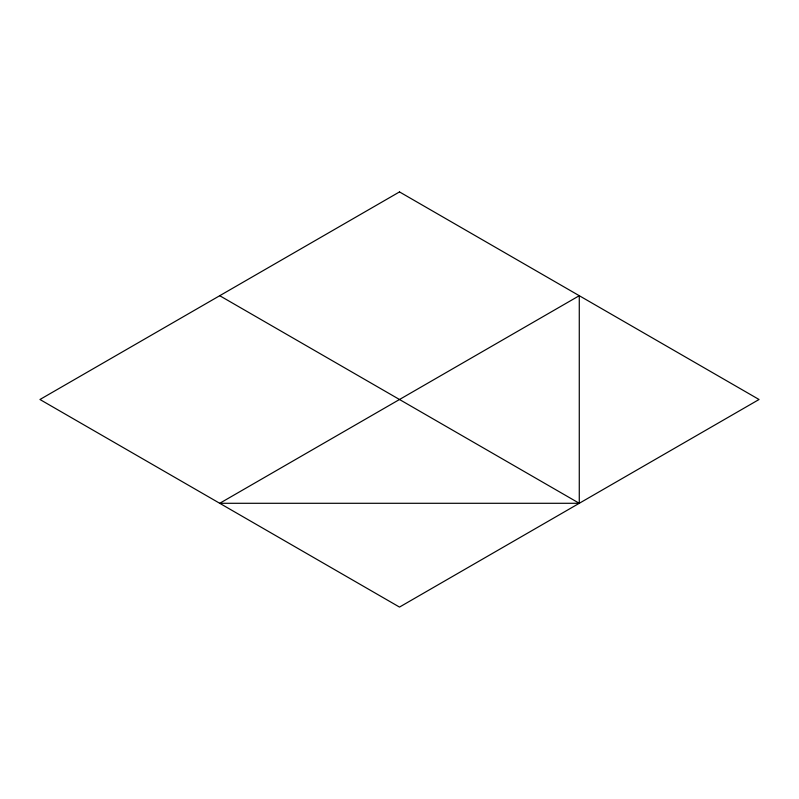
<?xml version="1.0" encoding="UTF-8"?>
<svg xmlns="http://www.w3.org/2000/svg" width="799" height="799" viewBox="0 0 799 799"><rect width="100%" height="100%" fill="white"/><g stroke="black" fill="none" stroke-linecap="round" stroke-linejoin="round"><path stroke-width="1.2" d="M579.275 503.29L219.725 503.29L579.275 295.71L579.275 503.29L219.725 295.71M399.5 191.92L39.95 399.5L399.5 607.08L759.05 399.5L399.5 191.92"/></g></svg>
